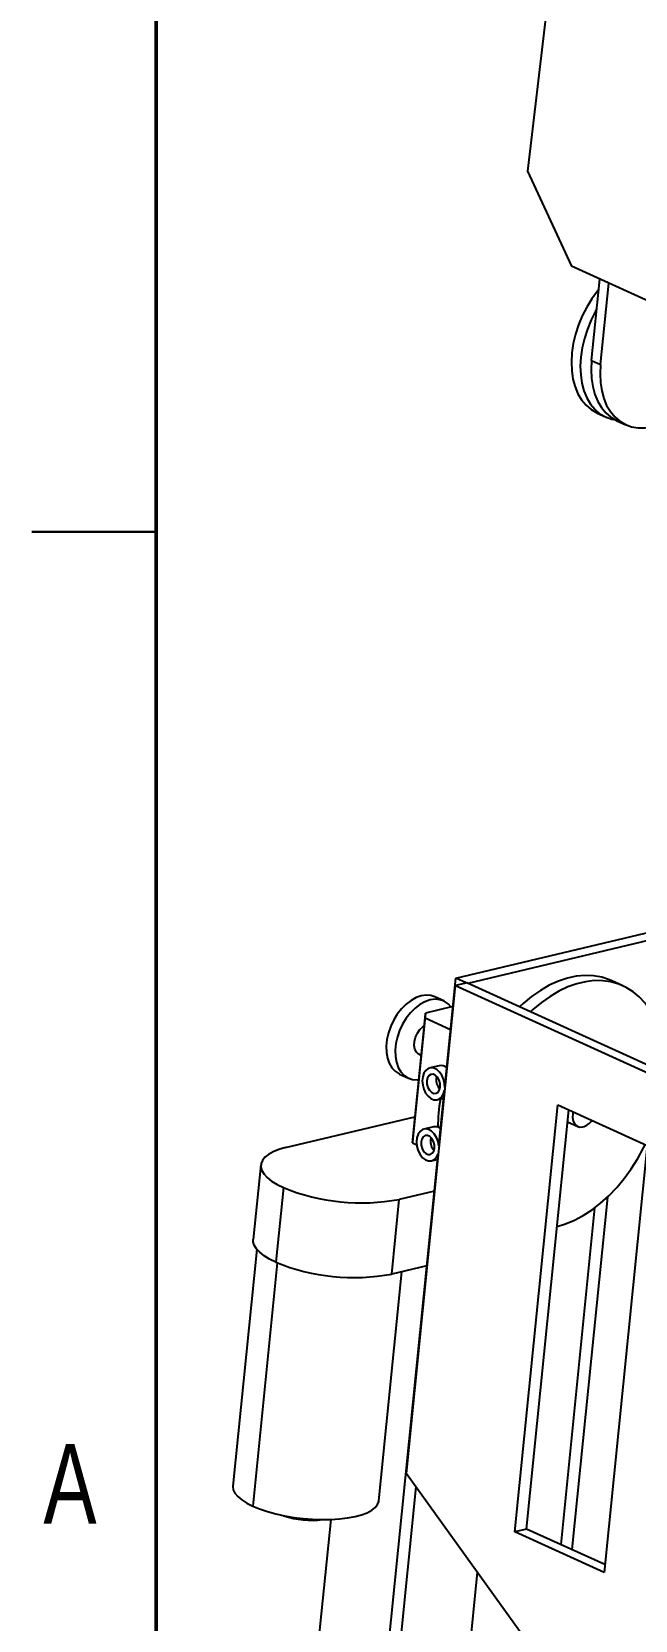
# Model space of a CAD drawing. Header units: inches. Extents: x 0.1 to 8.4, y -6.9 to 10.9.
# Drawn here: x 0.125 to 1.946, y 2.218 to 7.009 of the extents above; entities that cross this region are included whole.
import ezdxf

# ---------------------------------------------------------------- set-up
doc = ezdxf.new("R2010")
doc.units = ezdxf.units.IN
doc.header["$MEASUREMENT"] = 0
doc.styles.add('SLDTEXTSTYLE0', font='TXT', dxfattribs={"width": 0.75})

msp = doc.modelspace()

# ---------------------------------------------------------------- linework, layer by layer
at = {"color": 7, "linetype": 'Continuous', "lineweight": 50}
msp.add_line((0.5, 0.5), (0.5, 10.5), dxfattribs=at)
at = {"color": 7, "linetype": 'Continuous', "lineweight": 25}
for p, q in [((1.7141, 7.3771), (1.6207, 6.5881)), ((1.6207, 6.5881), (1.7536, 6.3013)), ((2.3063, 6.0496), (1.7536, 6.3013)), ((1.8142, 6.017), (1.8389, 6.2624)), ((1.8412, 6.0048), (1.8659, 6.2501)), ((1.8142, 6.017), (1.8412, 6.0048)), ((1.8307, 5.8584), (1.8576, 5.8461)), ((1.8903, 5.8355), (1.9173, 5.8233)), ((0.125, 5.5), (0.5, 5.5)), ((0.5, 5.5), (0.125, 5.5)), ((1.4043, 4.1539), (2.0347, 4.3042)), ((1.4418, 4.1395), (2.0319, 4.2802)), ((1.2556, 2.6603), (1.4039, 4.132)), ((1.3711, 3.824), (1.4043, 4.1539)), ((1.4395, 4.1405), (1.4039, 4.132)), ((1.4039, 4.132), (2.3171, 3.7163)), ((1.4357, 4.1396), (1.4043, 4.1539)), ((1.4395, 4.1405), (2.2559, 3.7688)), ((1.9086, 4.1311), (1.875, 4.1465)), ((1.3678, 4.0853), (1.3409, 4.0976)), ((1.2735, 3.6571), (1.3115, 4.0343)), ((1.3127, 4.0485), (1.2747, 3.6714)), ((1.3115, 4.0343), (1.3127, 4.0485)), ((1.3115, 4.0343), (1.3887, 3.9991)), ((1.3957, 4.0683), (1.3127, 4.0485)), ((1.2944, 3.9241), (1.2999, 3.9216)), ((1.3543, 3.89), (1.3258, 3.8832)), ((1.2349, 3.8647), (1.2618, 3.8524)), ((1.3468, 3.858), (1.3455, 3.8513)), ((1.3486, 3.7875), (1.3679, 3.7921)), ((1.3534, 3.6485), (1.3703, 3.8162)), ((1.5825, 2.4841), (1.7122, 3.7719)), ((1.6181, 2.4926), (1.7454, 3.7568)), ((1.7122, 3.7719), (1.9814, 3.6493)), ((0.8906, 3.6431), (1.2812, 3.7363)), ((1.3368, 3.7056), (1.3083, 3.6988)), ((1.7418, 3.7204), (1.7722, 3.7066)), ((1.2747, 3.6714), (1.2735, 3.6571)), ((1.2735, 3.6571), (1.2863, 3.6513)), ((1.3294, 3.6736), (1.3281, 3.6669)), ((1.9814, 3.6493), (1.8517, 2.3616)), ((1.1264, 1.3944), (1.3509, 3.6238)), ((1.3312, 3.603), (1.3493, 3.6074)), ((0.8161, 3.591), (0.7934, 3.3657)), ((0.8842, 3.5226), (0.8615, 3.2972)), ((1.3397, 3.5121), (1.2338, 3.4869)), ((1.2111, 3.2615), (1.2338, 3.4869)), ((1.8233, 3.4611), (1.7211, 2.4458)), ((1.8618, 3.4937), (1.7547, 2.4305)), ((0.8036, 3.3371), (0.7316, 2.6221)), ((1.1723, 2.5777), (1.2419, 3.2689)), ((1.317, 3.2868), (1.2111, 3.2615)), ((1.2556, 2.6603), (1.873, 1.8021)), ((1.16, 1.3791), (1.285, 2.6195)), ((1.0269, 2.5214), (0.8595, 0.8597)), ((1.6181, 2.4926), (1.5825, 2.4841)), ((1.8541, 2.3852), (1.6181, 2.4926)), ((1.8517, 2.3616), (1.5825, 2.4841)), ((1.3987, 1.6569), (1.4698, 2.3626))]:
    msp.add_line(p, q, dxfattribs=at)
at = {"color": 8, "linetype": 'Continuous', "lineweight": 25}
msp.add_line((0.8656, 3.2954), (0.7917, 2.5617), dxfattribs=at)
at = {"color": 7, "linetype": 'Continuous', "lineweight": 25, "flags": 128}
for points in [[(1.8358, 6.231), (1.8319, 6.2263), (1.8147, 6.203), (1.7993, 6.178), (1.7857, 6.1516), (1.7744, 6.1242), (1.7653, 6.0961), (1.7587, 6.0679), (1.7546, 6.0399), (1.7531, 6.0125), (1.7542, 5.9861), (1.7579, 5.9611), (1.7642, 5.9379), (1.773, 5.9168), (1.784, 5.8981), (1.7972, 5.8821), (1.8124, 5.869), (1.8294, 5.859), (1.8307, 5.8584)], [(1.8299, 6.1721), (1.8262, 6.1658), (1.8127, 6.1394), (1.8013, 6.1119), (1.7922, 6.0839), (1.7856, 6.0557), (1.7815, 6.0276), (1.78, 6.0002), (1.7811, 5.9738), (1.7849, 5.9488), (1.7911, 5.9256), (1.7999, 5.9045), (1.8109, 5.8858), (1.8242, 5.8698), (1.8394, 5.8567), (1.8563, 5.8467), (1.8748, 5.84), (1.8859, 5.8377)], [(1.8142, 6.017), (1.8127, 5.9896), (1.8139, 5.9632), (1.8176, 5.9382), (1.8239, 5.915), (1.8326, 5.8939), (1.8437, 5.8752), (1.8569, 5.8592), (1.8721, 5.8461), (1.889, 5.8361), (1.8903, 5.8355)], [(1.8412, 6.0048), (1.8397, 5.9773), (1.8408, 5.951), (1.8445, 5.926), (1.8508, 5.9028), (1.8595, 5.8816), (1.8706, 5.8629), (1.8838, 5.8469), (1.899, 5.8338), (1.916, 5.8239), (1.9344, 5.8171), (1.9541, 5.8138), (1.9748, 5.8138), (1.9961, 5.8173)], [(1.875, 4.1465), (1.8683, 4.1493), (1.8448, 4.1569), (1.8201, 4.1612), (1.7944, 4.1622), (1.7679, 4.1598), (1.741, 4.154), (1.7138, 4.145), (1.6865, 4.1327), (1.6595, 4.1174), (1.633, 4.099), (1.6072, 4.0779), (1.5971, 4.0687)], [(2.0325, 3.8706), (2.0328, 3.8833), (2.0318, 3.9163), (2.0284, 3.948), (2.0224, 3.9782), (2.0141, 4.0066), (2.0033, 4.0329), (1.9903, 4.057), (1.9752, 4.0785), (1.958, 4.0974), (1.939, 4.1134), (1.9183, 4.1264), (1.896, 4.1363), (1.8724, 4.143), (1.8477, 4.1465), (1.8221, 4.1466), (1.7959, 4.1435), (1.7692, 4.1372), (1.7422, 4.1276), (1.7154, 4.1149), (1.6887, 4.0992), (1.6626, 4.0806), (1.6372, 4.0594), (1.6308, 4.0534)], [(1.3409, 4.0976), (1.3293, 4.1014), (1.315, 4.1027), (1.2999, 4.1007), (1.2845, 4.0954), (1.2692, 4.0871), (1.2544, 4.0758), (1.2405, 4.0619), (1.2279, 4.0459), (1.217, 4.0281), (1.2079, 4.0089), (1.2011, 3.9891), (1.1966, 3.969), (1.1946, 3.9493), (1.1952, 3.9304), (1.1982, 3.9129), (1.2038, 3.8973), (1.2116, 3.8839), (1.2215, 3.8732), (1.2332, 3.8655), (1.2349, 3.8647)], [(1.3904, 4.0671), (1.3812, 4.0768), (1.3695, 4.0846), (1.3563, 4.0891), (1.3419, 4.0905), (1.3268, 4.0885), (1.3114, 4.0832), (1.2961, 4.0748), (1.2813, 4.0635), (1.2674, 4.0497), (1.2548, 4.0336), (1.2439, 4.0158), (1.2348, 3.9967), (1.228, 3.9768), (1.2235, 3.9568), (1.2215, 3.937), (1.2221, 3.9181), (1.2252, 3.9006), (1.2307, 3.885), (1.2385, 3.8717), (1.2484, 3.861), (1.2601, 3.8532), (1.2733, 3.8486), (1.2877, 3.8473), (1.2925, 3.8476)], [(1.2944, 3.9241), (1.2923, 3.9252), (1.2856, 3.9313), (1.281, 3.9402), (1.279, 3.9512), (1.2796, 3.9635), (1.2828, 3.9763), (1.2884, 3.9885), (1.2959, 3.9992), (1.3049, 4.0077), (1.3089, 4.0104)], [(1.3711, 3.824), (1.3704, 3.8368), (1.3673, 3.8494), (1.3621, 3.8611), (1.3552, 3.871), (1.347, 3.8784), (1.3381, 3.8827), (1.3292, 3.8837), (1.3208, 3.8814), (1.3135, 3.8758), (1.308, 3.8673), (1.3044, 3.8566), (1.3032, 3.8444), (1.3044, 3.8316), (1.3078, 3.819), (1.3134, 3.8076), (1.3206, 3.7981), (1.3289, 3.7913), (1.3379, 3.7875), (1.3468, 3.7871), (1.355, 3.7901), (1.362, 3.7962), (1.3672, 3.8051), (1.3703, 3.8162)], [(1.3574, 3.8261), (1.3571, 3.8361), (1.3544, 3.846), (1.3497, 3.8546), (1.3434, 3.8609), (1.3364, 3.8641), (1.3295, 3.8638), (1.3235, 3.8601), (1.3192, 3.8534), (1.317, 3.8445)], [(1.317, 3.8445), (1.3173, 3.8345), (1.3199, 3.8246), (1.3247, 3.816), (1.3309, 3.8098), (1.3379, 3.8066), (1.3449, 3.8068), (1.3509, 3.8106), (1.3552, 3.8173), (1.3574, 3.8261)], [(1.7583, 3.7509), (1.7574, 3.746), (1.7568, 3.7337), (1.7589, 3.7227), (1.7634, 3.7138), (1.7701, 3.7077), (1.7785, 3.7048), (1.788, 3.7054)], [(1.3534, 3.6485), (1.3509, 3.6616), (1.3462, 3.674), (1.3394, 3.6846), (1.3312, 3.6928), (1.3221, 3.6978), (1.3129, 3.6994), (1.3042, 3.6973), (1.2966, 3.6918), (1.2907, 3.6833), (1.2871, 3.6724), (1.2858, 3.6598), (1.2871, 3.6466), (1.2907, 3.6337), (1.2966, 3.6221), (1.3042, 3.6127), (1.3129, 3.6061), (1.3221, 3.6028), (1.3312, 3.603), (1.3394, 3.6069), (1.3461, 3.614), (1.3509, 3.6238)], [(0.8906, 3.6431), (0.8706, 3.6372), (0.8535, 3.6303), (0.8393, 3.6225), (0.8284, 3.6139), (0.8208, 3.6046), (0.8167, 3.5947), (0.8162, 3.5844), (0.8192, 3.5739), (0.8257, 3.5633), (0.8356, 3.5527), (0.8488, 3.5422), (0.8651, 3.5322), (0.8842, 3.5226)], [(1.34, 3.6417), (1.3397, 3.6517), (1.337, 3.6616), (1.3323, 3.6702), (1.326, 3.6765), (1.319, 3.6797), (1.3121, 3.6794), (1.3061, 3.6757), (1.3017, 3.669), (1.2996, 3.6601)], [(1.2996, 3.6601), (1.2998, 3.6501), (1.3025, 3.6402), (1.3073, 3.6316), (1.3135, 3.6253), (1.3205, 3.6221), (1.3274, 3.6224), (1.3334, 3.6261), (1.3378, 3.6328), (1.34, 3.6417)], [(1.71, 3.4053), (1.7353, 3.4129), (1.7622, 3.424), (1.789, 3.4382), (1.8154, 3.4554), (1.8412, 3.4753), (1.8661, 3.4978), (1.89, 3.5228), (1.9126, 3.55), (1.9338, 3.5791), (1.9533, 3.6099), (1.9709, 3.6422), (1.9758, 3.6519)], [(0.8615, 3.2972), (0.8424, 3.3068), (0.8261, 3.3169), (0.8129, 3.3273), (0.803, 3.3379), (0.7965, 3.3486), (0.7935, 3.3591), (0.7934, 3.3657)], [(0.7316, 2.6221), (0.7315, 2.6207), (0.7329, 2.6107), (0.7379, 2.6006), (0.7464, 2.5905), (0.7584, 2.5805), (0.7736, 2.5708), (0.7917, 2.5617)], [(0.7917, 2.5617), (0.8126, 2.5531), (0.8358, 2.5453), (0.8609, 2.5384), (0.8875, 2.5326), (0.9153, 2.5278), (0.9436, 2.5243), (0.9721, 2.5221), (1.0002, 2.5211), (1.0276, 2.5214), (1.0536, 2.5231), (1.078, 2.526), (1.1003, 2.5302), (1.1201, 2.5356), (1.1371, 2.542), (1.151, 2.5493), (1.1615, 2.5576), (1.1686, 2.5665), (1.1721, 2.576), (1.1723, 2.5777)]]:
    msp.add_lwpolyline(points, dxfattribs=at)
at = {"color": 7, "linetype": 'Continuous', "lineweight": 25}
for centre, radius, start, end in [((1.3593, 3.8627), 0.0277, 49.9665, 100.5196), ((1.386, 3.8471), 0.0407, 173.9986, 222.6187), ((1.8329, 3.7061), 0.4824, 170.0255, 180.1741), ((1.3421, 3.6796), 0.0265, 51.4597, 101.5589), ((1.7737, 3.7527), 0.0495, 286.8021, 326.1895), ((1.3686, 3.6626), 0.0407, 173.9986, 222.6187), ((1.1195, 4.0976), 0.6213, 247.7458, 280.6002), ((1.0968, 3.8722), 0.6212, 247.7433, 280.6028), ((0.9695, 2.7745), 0.2557, 250.9037, 277.5936)]:
    msp.add_arc(centre, radius, start, end, dxfattribs=at)

# ---------------------------------------------------------------- texts
at = {"color": 7, "linetype": 'Continuous', "lineweight": 0, "insert": (0.2404, 2.749), "char_height": 0.24, "attachment_point": 2, "style": 'SLDTEXTSTYLE0'}
msp.add_mtext('A', dxfattribs=at)

doc.saveas('drawing.dxf')
